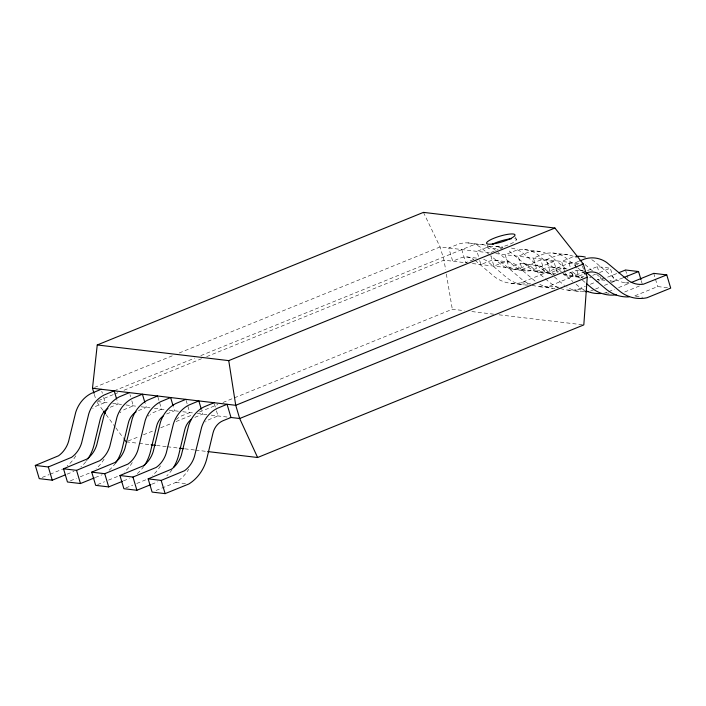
<?xml version="1.0" encoding="UTF-8"?>
<svg xmlns="http://www.w3.org/2000/svg" width="706" height="706" viewBox="0 0 706 706"><rect width="100%" height="100%" fill="white"/><g stroke="black" fill="none" stroke-linecap="round" stroke-linejoin="round"><path stroke-width="0.53" stroke-dasharray="3.53 2.65" d="M94.533 387.409L173.138 355.462M179.262 352.965L440.076 246.95L490.246 252.933M114.195 390.824L194.715 358.092M200.831 355.612L471.882 245.529A31.62 27.984 -83.2 0 1 493.9 249.094L495.559 250.374M98.469 400.62L113.781 394.398M114.804 393.983L117.867 392.739M123.991 390.25L201.572 358.71M206.681 356.636L444.012 260.161L466.975 262.897M110.233 407.247L118.131 404.035L116.922 399.975M491.005 252.483L498.136 249.589M138.447 410.61L146.345 407.397L145.136 403.338M557.237 272.64L553.901 261.458L540.875 259.905L517.498 269.224A26.607 23.545 -83.2 0 1 502.098 265.288L490.758 255.775M166.66 413.972L174.559 410.76L173.349 406.7M553.901 261.458L530.524 270.777A26.607 23.545 -83.2 0 1 515.124 266.842L498.021 252.466M128.174 441.012L139.382 436.449M143.459 434.79L154.676 430.236M160.791 427.748L171.999 423.194M176.076 421.535L192.385 414.907M199.524 412.004L217.872 404.547M222.972 402.473L452.317 309.246L464.274 310.666M42.201 477.432L49.111 474.617M50.1 474.22L62.94 468.996M475.059 260.329L493.106 275.596A40.701 36.015 -83.2 0 0 521.116 282.753L544.82 273.116L540.875 259.905M577.773 264.309L569.089 263.267L545.712 272.587A26.607 23.545 -83.2 0 1 530.321 268.651L509.088 250.904A31.62 27.984 -83.2 0 0 507.12 249.642M194.874 417.334L202.772 414.122L201.563 410.054M578.708 261.326L574.64 262.985L578.576 276.196L586.474 272.984M67.07 474.167L73.989 471.352M70.415 480.786L76.336 478.386M80.29 476.779L91.153 472.358M532.2 285.145A40.701 36.015 -83.2 0 0 549.33 286.115L573.034 276.478L571.516 271.404M611.308 282.594L614.273 281.394L610.328 268.183L597.311 266.63L573.925 275.949A26.607 23.545 -83.2 0 1 562.814 274.449M95.284 477.521L102.202 474.714M592.687 275.358L595.626 274.157M599.544 272.569L610.328 268.183M97.64 484.554L104.559 481.739M108.503 480.133L119.367 475.72M560.414 288.507A40.701 36.015 -83.2 0 0 577.552 289.478L585.45 286.265M590.384 284.253L595.326 282.25M596.305 281.853L601.247 279.841L600.338 276.796M616.7 273.584L602.147 279.302A26.607 23.545 -83.2 0 1 597.294 279.408L604.883 280.317M123.506 480.883L129.427 478.474M590.569 291.031L594.523 289.425M595.511 289.019L600.444 287.015M604.398 285.409L610.319 283M622.86 277.917L615.164 280.856A26.607 23.545 -83.2 0 1 610.311 280.962M125.862 487.917L132.772 485.101M136.717 483.495L147.58 479.083M603.303 293.272A40.701 36.015 -83.2 0 0 605.766 292.84L607.742 292.037M608.722 291.631L614.652 289.222M618.597 287.616L629.461 283.203M151.719 484.245L157.641 481.836M624.713 291.984L639.521 285.956M156.052 490.476L175.803 482.445A40.701 36.015 -83.2 0 0 188.714 469.261M667.444 287.73L657.674 286.565L633.979 296.202L642.663 297.235M467.981 242.908L483.283 244.726M496.194 246.27L502.822 247.047M524.417 249.633L539.711 251.442M552.63 252.995L567.933 254.804M495.718 253.578L583.324 264.018M466.878 256.958L476.815 258.14M495.091 260.32L509.37 262.014M523.305 263.682L537.593 265.377M551.518 267.045L565.806 268.739M579.732 270.407L583.165 270.804M472.438 263.55L556.637 273.584M563.203 274.36L583.977 276.84M512.644 269.321L525.67 270.875M540.858 272.684L554.581 274.281M569.071 276.046L582.794 277.643M609.931 280.873L614.273 281.394M625.507 282.771L630.935 283.415M521.116 282.753L530.886 283.918M549.33 286.115L559.099 287.28M577.552 289.478L585.142 290.378M605.766 292.84L609.022 293.228M511.232 283.344L524.258 284.897M539.455 286.707L552.471 288.26M567.668 290.069L580.685 291.622M471.882 311.575L493.609 314.17M499.045 314.814L582.715 324.778M97.516 401.582L108.45 402.888M112.704 403.391L121.573 404.45M125.95 404.97L136.885 406.277M141.262 406.797L150.007 407.839M154.385 408.359L165.319 409.656M169.131 410.115L178.441 411.219M182.81 411.748L193.744 413.045M197.353 413.478L206.867 414.607M211.244 415.128L230.994 417.484M126.136 441.841L138.085 443.262M139.17 443.394L150.043 444.683M156.555 445.46L166.342 446.624M167.428 446.757L178.291 448.054M184.813 448.831L194.591 449.996M195.677 450.119L206.549 451.416M175.803 482.445L187.734 483.866M570.069 272.392L571.551 273.566A26.607 23.545 -83.2 0 0 582.097 277.599M558.534 272.013L537.31 254.266A31.62 27.984 -83.2 0 0 515.292 250.701L505.187 254.707L509.123 267.918L517.021 264.706A17.526 15.514 -83.2 0 1 531.486 267.045L544.617 278.155M585.133 264.635L592.528 270.892M596.641 274.369L599.773 276.92A26.607 23.545 -83.2 0 0 602.571 278.658M577.04 267.256L565.524 257.628A31.62 27.984 -83.2 0 0 543.505 254.063L533.401 258.069L537.337 271.28L545.235 268.068A17.526 15.514 -83.2 0 1 559.699 270.407L561.341 271.801M577.87 267.945L585.265 274.21M585.027 282.374L572.725 271.96A17.526 15.514 -83.2 0 0 571.692 271.157M565.965 268.924L550.327 255.819A31.62 27.984 -83.2 0 0 528.309 252.254L518.204 256.26L522.149 269.471L530.047 266.259A17.526 15.514 -83.2 0 1 544.511 268.598L562.558 283.865A40.701 36.015 -83.2 0 0 564.562 285.445M562.161 272.49L572.831 281.517M576.114 284.289L577.755 285.683A40.701 36.015 -83.2 0 0 586.307 290.978M545.429 278.844L549.533 282.321A40.701 36.015 -83.2 0 0 558.093 287.616M489.929 255.087L480.874 247.541A31.62 27.984 -83.2 0 0 458.856 243.976L448.751 247.982L452.696 261.194L460.594 257.981A17.526 15.514 -83.2 0 1 474.017 259.526M97.075 402.332L102.882 410.23M106.112 414.625L115.157 426.909M115.802 427.792L123.55 438.329M423.441 212.374L440.076 246.95L444.012 260.161L445.636 269.763M653.738 273.354L657.674 286.565M641.269 280.688L642.178 283.741M625.525 269.992L626.734 274.06M627.043 275.075L627.952 278.12M597.311 266.63L598.82 271.713M582.415 265.835L585.142 274.987M569.089 263.267L570.307 267.336M564.641 271.589L561.614 261.432L571.719 257.425A31.62 27.984 -83.2 0 1 576.255 256.472M564.95 272.613L565.55 274.643L573.457 271.431A17.526 15.514 -83.2 0 1 583.465 271.183M515.557 236.96L516.395 239.758M490.899 255.951L493.926 266.109L501.834 262.897A17.526 15.514 -83.2 0 1 516.289 265.235L534.345 280.511A40.701 36.015 -83.2 0 0 536.348 282.082M487.078 244.929L487.917 247.727M478.483 256.428L476.974 251.345L487.069 247.338A31.62 27.984 -83.2 0 1 502.919 247.682M479.692 260.496L480.91 264.556L488.808 261.344A17.526 15.514 -83.2 0 1 503.272 263.691L521.319 278.958A40.701 36.015 -83.2 0 0 529.871 284.262M461.777 249.536L465.713 262.747L473.611 259.534A17.526 15.514 -83.2 0 1 474.838 259.102M214.333 403.735L216.151 409.833M216.451 410.848L217.969 415.931L210.07 419.143A17.526 15.514 -83.2 0 0 205.578 421.95M186.119 400.373L189.755 412.569L181.857 415.781A17.526 15.514 -83.2 0 0 176.385 419.532M157.906 397.019L161.542 409.206L153.634 412.419A17.526 15.514 -83.2 0 0 150.193 414.378M129.992 394.672L130.592 396.701M131.81 400.77L133.319 405.844L125.421 409.056A17.526 15.514 -83.2 0 0 121.979 411.016M101.779 391.309L102.379 393.339M103.597 397.407L105.106 402.491L97.207 405.694A17.526 15.514 -83.2 0 0 92.724 408.5M94.304 394.336L95.513 398.405M446.36 274.034L452.317 309.246M514.639 238.672A14.835 3.036 -16.6 0 1 501.851 246.985A14.835 3.036 -16.6 0 1 489.973 245.573M584.815 291.746A40.701 36.015 -83.2 0 1 566.662 286.857M132.287 462.545A40.701 36.015 -83.2 0 1 124.265 472.111M143.821 466.375A40.701 36.015 -83.2 0 1 137.282 473.655M148.172 416.169A17.526 15.514 -83.2 0 1 149.151 415.225M160.5 465.907A40.701 36.015 -83.2 0 1 152.478 475.473M172.035 469.737A40.701 36.015 -83.2 0 1 166.801 475.835M104.073 459.182A40.701 36.015 -83.2 0 1 96.051 468.749M115.599 463.012A40.701 36.015 -83.2 0 1 109.068 470.302M119.949 412.807A17.526 15.514 -83.2 0 1 120.938 411.863M75.851 455.82A40.701 36.015 -83.2 0 1 67.167 465.951M87.385 459.65A40.701 36.015 -83.2 0 1 86.317 461.106M85.77 461.812A40.701 36.015 -83.2 0 1 80.855 466.94M528.379 285.021A40.701 36.015 -83.2 0 1 506.131 277.149L488.075 261.873A17.526 15.514 -83.2 0 0 482.401 258.917M554.942 288.392A40.701 36.015 -83.2 0 1 538.449 283.494M511.497 248.088A31.62 27.984 -83.2 0 1 522.113 252.457L543.338 270.204A26.607 23.545 -83.2 0 0 553.883 274.237M500.095 248.891A31.62 27.984 -83.2 0 1 502.345 248.309M591.769 259.72A31.62 27.984 -83.2 0 1 593.737 260.991L614.961 278.738A26.607 23.545 -83.2 0 0 628.737 282.824M567.05 269.004A17.526 15.514 -83.2 0 0 558.261 269.621L550.362 272.834L546.426 259.623L556.531 255.616A31.62 27.984 -83.2 0 1 576.573 257.911M591.028 277.811A26.607 23.545 -83.2 0 1 589.554 277.114"/><path stroke-width="1.06" d="M94.004 393.321L92.486 388.238L97.251 344.96L423.441 212.374L554.925 228.038L583.324 264.018L587.26 277.229L583.809 324.91L257.619 457.506L207.635 451.549M101.17 389.28L91.118 393.463A31.62 27.984 -83.2 0 0 75.754 412.216L68.553 441.524A26.607 23.545 -83.2 0 1 58.58 455.767L35.3 465.422L39.236 478.633L52.262 480.186L65.093 474.962M129.383 392.642L119.332 396.825A31.62 27.984 -83.2 0 0 103.967 415.578L96.766 444.886A26.607 23.545 -83.2 0 1 86.794 459.129L63.514 468.784L67.449 481.995L80.475 483.548L94.304 477.927M97.251 344.96L228.744 360.625L554.925 228.038M157.597 395.995L147.545 400.187A31.62 27.984 -83.2 0 0 132.19 418.94L124.988 448.248A26.607 23.545 -83.2 0 1 115.007 462.492L91.727 472.146L95.672 485.357L108.689 486.911L122.517 481.289M185.819 399.358L175.768 403.55A31.62 27.984 -83.2 0 0 160.403 422.303L153.202 451.602A26.607 23.545 -83.2 0 1 143.221 465.854L119.949 475.509L123.885 488.72L136.911 490.264L150.731 484.651M35.3 465.422L48.326 466.975L71.597 457.32A26.607 23.545 -83.2 0 0 81.578 443.077L88.779 413.769A31.62 27.984 -83.2 0 1 104.144 395.016L114.195 390.824L116.614 398.961M214.033 402.72L203.981 406.903A31.62 27.984 -83.2 0 0 188.617 425.665L181.416 454.964A26.607 23.545 -83.2 0 1 171.443 469.216L148.163 478.871L152.099 492.082L165.125 493.626L188.82 483.998A40.701 36.015 -83.2 0 0 206.973 458.07L213 433.016A17.526 15.514 -83.2 0 1 223.096 420.697L230.994 417.484L227.05 404.273L216.998 408.456A31.62 27.984 -83.2 0 0 201.642 427.218L194.441 456.517A26.607 23.545 -83.2 0 1 184.46 470.77L161.18 480.415L148.163 478.871M579.723 260.911L584.745 258.978A31.62 27.984 -83.2 0 1 606.763 262.535L627.987 280.282A26.607 23.545 -83.2 0 0 643.378 284.218L666.764 274.908L670.7 288.119L647.005 297.747A40.701 36.015 -83.2 0 1 618.986 290.59L600.938 275.322A17.526 15.514 -83.2 0 0 586.474 272.984M583.324 264.018L235.733 405.306L92.486 388.238M63.514 468.784L76.539 470.337L99.82 460.683A26.607 23.545 -83.2 0 0 109.792 446.43L116.993 417.131A31.62 27.984 -83.2 0 1 132.357 398.378L142.409 394.186L144.827 402.314M587.26 277.229L239.669 418.517L230.924 417.475M91.727 472.146L104.753 473.7L128.033 464.045A26.607 23.545 -83.2 0 0 138.005 449.793L145.207 420.494A31.62 27.984 -83.2 0 1 160.571 401.732L170.623 397.549L173.049 405.676M618.659 272.781L625.525 269.992L638.551 271.545L640.969 279.673M119.949 475.509L132.966 477.062L156.247 467.407A26.607 23.545 -83.2 0 0 166.219 453.155L173.42 423.856A31.62 27.984 -83.2 0 1 188.784 405.094L198.836 400.911L201.263 409.039M623.839 277.52L638.551 271.545M631.19 282.524L653.738 273.354L666.764 274.908M151.128 444.815L155.47 445.336M179.377 448.178L183.728 448.698M586.668 283.759L590.772 287.227A40.701 36.015 -83.2 0 0 616.329 294.826M103.526 411.113L105.468 413.742M124.194 439.203L126.136 441.841M257.619 457.506L239.669 418.517L235.733 405.306L228.744 360.625M161.18 480.415L165.125 493.626M132.966 477.062L136.911 490.264M104.753 473.7L108.689 486.911M76.539 470.337L80.475 483.548M48.326 466.975L52.262 480.186M492.294 244.267A14.835 3.036 -16.6 0 1 511.541 238.699M588.116 291.463A40.701 36.015 -83.2 0 1 585.636 291.702M144.333 465.625A40.701 36.015 -83.2 0 0 150.537 451.355L156.573 426.292A17.526 15.514 -83.2 0 1 163.218 415.922M173.526 467.451A40.701 36.015 -83.2 0 0 178.759 454.717L184.787 429.654A17.526 15.514 -83.2 0 1 191.432 419.285M115.599 463.012A40.701 36.015 -83.2 0 0 122.323 447.992L128.351 422.929A17.526 15.514 -83.2 0 1 136.108 411.81M87.897 458.9A40.701 36.015 -83.2 0 0 94.11 444.63L100.137 419.567A17.526 15.514 -83.2 0 1 107.886 408.447M629.046 296.873A40.701 36.015 -83.2 0 1 605.969 289.045L587.913 273.769A17.526 15.514 -83.2 0 0 586.88 272.966M576.255 256.472A31.62 27.984 -83.2 0 1 585.371 257.09M600.832 293.519A40.701 36.015 -83.2 0 1 586.307 290.978M493.379 243.879A14.835 3.036 -16.6 0 0 515.001 235.089A14.835 3.036 -16.6 0 0 493.9 238.257A14.835 3.036 -16.6 0 0 493.379 243.879"/></g></svg>
